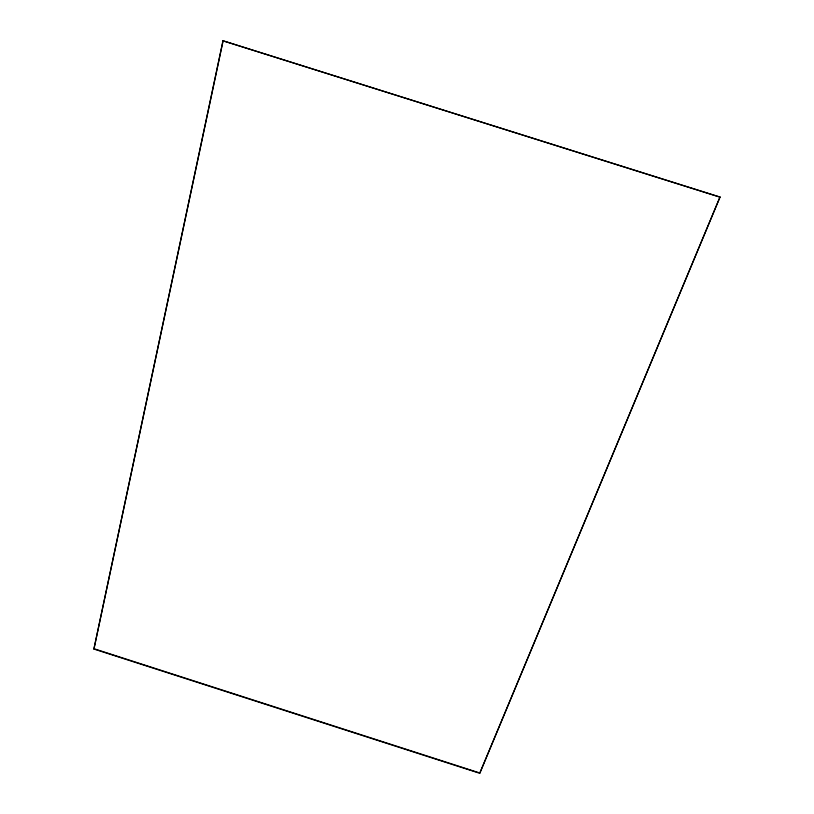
<?xml version="1.0" encoding="UTF-8"?>
<svg xmlns="http://www.w3.org/2000/svg" width="814" height="814" viewBox="0 0 814 814"><rect width="100%" height="100%" fill="white"/><g stroke="black" fill="none" stroke-linecap="round" stroke-linejoin="round"><path stroke-width="1.22" d="M479.741 773.3L720.014 197.039L222.965 40.781L93.915 649.043L479.741 773.3L720.014 197.039M93.915 649.043L223.128 40.7M222.965 40.781L720.085 197.202M94.088 648.758L478.561 772.578"/></g></svg>
